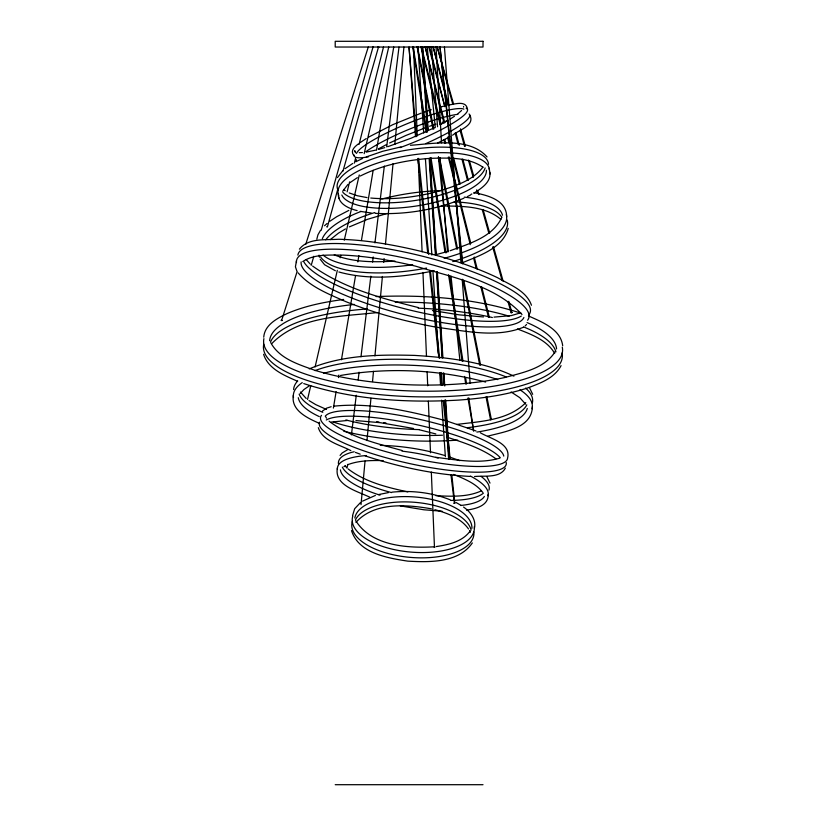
<?xml version="1.0" encoding="UTF-8"?>
<svg xmlns="http://www.w3.org/2000/svg" width="826" height="826" viewBox="0 0 826 826"><rect width="100%" height="100%" fill="white"/><g stroke="black" fill="none" stroke-linecap="round" stroke-linejoin="round"><path stroke-width="1.24" d="M489.818 172.366C491.284 182.278 481 188.658 473.783 193.212M293.354 395.293C290.752 410.759 308.243 418.421 319.724 423.511M532.367 406.547C532.15 428.24 503.953 431.771 487.805 436.169M474.382 528.475C476.499 519.699 470.417 511.748 463.562 507.071M361.024 504.645L365.04 461.042M366.971 440.537L370.957 398.235M372.526 381.571L373.486 371.318M374.932 355.934L382.417 276.462M383.739 262.369L384.1 258.517M385.432 244.424L393.031 163.672M394.838 144.447L403.924 47.01M352.557 515.569L354.695 508.692L360.528 502.528M263.742 337.194C264.599 324.897 277.206 318.32 287.045 313.601C304.99 305.826 324.37 302.048 343.657 299.435M346.961 468.166L347.808 464.357M351.411 434.91L356.274 395.231M358.154 379.867L359.093 372.185M360.972 356.822L370.853 276.173M372.578 262.09L373.207 256.969M374.932 242.896L384.338 166.078M386.682 146.883L398.999 47.061M462.343 263.711L439.979 46.741L454.496 180.749M440.434 46.834L439.587 46.906M333.384 408.096L336.12 391.586M338.464 377.596L338.887 375.056M341.448 359.795L355.5 275.884M357.834 261.904L358.897 255.544M361.458 240.283L373.166 170.352M376.573 150.012L393.734 46.989M316.823 239.189L317.938 234.811L320.529 230.309M508.238 228.42C502.621 248.512 479.059 255.709 461.827 262.988M337.411 467.96C333.931 485.461 357.741 491.325 369.718 497.159M488.218 494.371C488.641 505.873 475.446 508.878 466.525 510.127M307.52 399.474L310.772 385.721M315.109 366.909L337.328 270.319M340.219 257.774L340.797 255.265M344.256 240.211L359.269 174.978M364.173 153.657L388.747 46.999M505.347 468.156C499.885 478.471 484.356 475.466 474.537 476.53M296.482 260.758L295.419 266.808L296.761 270.752M349.615 181.875L347.106 191.849M354.333 163.145L355.593 158.148M359.062 144.416L383.522 46.979M311.33 264.94L313.808 256.277M321.211 230.278L373.042 46.906M337.999 188.431L327.364 226.995L326.662 226.809M342.976 171.065L378.514 47.03M281.614 320.447L297.164 271.403M305.713 244.434L368.272 47.041M501.867 217.166C492.988 237.114 468.962 243.794 450.087 250.743M443.923 122.95L425.163 46.917L444.739 122.775M425.555 46.968L424.812 47.154M459.318 183.868L460.134 183.692L459.328 183.899L452.72 157.766M440.175 124.643L420.95 46.989M420.795 47.154L421.25 46.906M488.455 317.205L489.271 317.019L488.476 317.225L480.938 287.19M452.772 104.21L437.191 46.937L453.567 104.014M437.594 46.927L436.809 47.154M511.118 312.724L511.903 312.507L511.118 312.724L507.98 301.531M428.777 47.144L429.582 46.927L444.842 106.544L428.766 47.123L429.582 46.927M444.45 106.575L445.245 106.358M337.483 177.59L342.935 170.497M342.697 191.229L347.932 184.415M555.578 350.988C545.222 368.448 522.744 372.588 504.645 377.565C474.64 384.028 443.779 385.67 413.155 384.926C380.043 383.801 346.744 380.001 314.943 370.337C298.888 364.534 279.57 358.856 270.845 342.842M561.071 365.629C554.638 378.091 540.256 383.243 527.907 387.869C505.626 395.179 482.219 398.339 458.905 400.083C406.867 403.067 353.569 399.898 303.761 383.584M472.348 542.94C458.502 562.971 429.634 562.351 407.817 561.143C387.373 558.015 358.608 553.244 351.504 530.581M299.404 249.173C308.243 237.754 325.589 240.159 338.433 239.261C365.66 239.87 392.629 244.62 419.071 250.877C445.957 257.495 472.555 265.817 497.603 277.732C509.869 284.774 526.472 290.762 531.459 305.259M448.033 105.697L433.185 46.948L448.848 105.501M433.588 46.927L432.793 47.144M471.873 194.007L471.202 194.203M432.979 129.176L417.151 46.948L418.379 46.999L417.543 47.072L433.815 129.021M491.356 419.432L490.53 419.577L491.356 419.432L486.855 396.707M482.942 167.12C471.832 181.606 452.865 186.79 436.159 191.869C414.879 197.29 392.691 199.985 370.76 198.034M355.934 522.373C374.343 501.867 406.65 504.51 431.43 508.826M470.221 530.932C462.591 541.711 448.446 544.757 436.149 546.585M340.085 455.425L342.15 452.978L347.354 449.871M271.837 343.533C298.558 316.244 341.551 316.492 377.152 312.6M300.21 393.506L303.947 389.521L309.399 385.794M525.79 402.634C508.104 420.589 480.154 421.405 456.602 424.461M413.506 52.172L412.701 47.092L413.558 47.061M413.176 47.061L421.353 96.559M525.16 325.95L526.544 324.484M322.47 411.028L326.631 408.147L331.164 406.722M461.558 110.498L457.862 113.802M324.556 225.746L327.086 223.474M330.266 239.633L338.495 233.118L345.495 228.916M421.497 46.999L440.991 124.458M358.329 143.961C354.726 146.625 349.708 151.024 354.065 155.711M345 168.71L352.743 163.455M349.914 182.701L357.348 177.662M302.76 261.532C314.592 253.706 329.884 255.203 343.42 255.11C367.725 256.225 391.782 260.489 415.416 266.106C451.946 277.206 495.28 285.197 522.011 314.53M360.033 142.691L366.248 138.551M329.946 221.203L336.626 216.753L348.82 210.403M454.424 116.301L450.263 119.006M417.491 47.01L416.769 47.134M343.884 466.711L345.557 465.709M362.531 501.145L375.376 495.445M368.664 137.085L392.856 124.643L421.074 113.183M447.94 120.41L440.093 124.809M452.596 135.216C458.544 130.095 475.518 125.5 469.767 115.082M378.38 148.938L386.63 144.488M449.86 136.734L437.666 143.001M422.396 47.092L428.198 130.456M449.096 459.246L449.034 459.111M523.323 327.292C495.941 338.288 465.079 330.885 436.84 327.292M453.959 503.282L454.806 503.189L451.843 474.991M415.509 136.682L409.025 46.999L416.356 136.61M413.496 46.937L417.254 135.908M355.81 161.762L362.593 158.478M360.291 176.031C382.139 165.004 406.609 160.048 430.873 158.313C448.322 157.921 467.939 156.909 482.983 167.224M467.433 196.567L470.717 194.905M389.614 142.97L405.793 135.495L426.216 127.441M434.228 127.823L411.234 138.149L387.848 146.656M349.398 226.882L367.394 219.355L387.208 213.459M481.104 490.995C467.031 497.304 451.006 496.405 435.973 495.693M309.265 368.892C342.336 354.86 379.32 354.468 414.673 355.407C448.394 357.503 483.034 361.592 513.917 376.14M463.933 198.188C436.066 209.876 405.401 214.884 375.252 213.356M520.173 312.971L511.191 315.615L493.989 317.112M366.29 156.919L382.706 151.282L400.982 146.914M347.488 464.79C358.814 460.423 371.246 460.371 383.223 460.598M499.854 458.131C479.008 464.253 456.757 459.896 435.663 457.294M424.533 111.975L431.265 109.744M429.53 126.275L435.994 124.137M384.74 147.627L378.824 149.32M442.116 122.279L447.806 120.741M440.661 106.967L443.562 106.203M381.612 199.066C401.064 194.038 421.105 191.136 441.198 190.641M436.768 254.439L447.506 251.538L440.021 157.642M432.349 46.659L431.75 46.69M376.036 150.053L366.3 152.098M378.432 494.588L388.416 492.606M434.3 270.763C403.098 277.092 369.986 280.613 338.877 271.981M331.35 422.065L347.581 420.455M448.952 104.954C455.023 104.2 466.494 99.925 467.526 109.621M340.519 375.479C388.54 367.178 438.554 369.532 485.636 382.046M333.941 406.165C371.617 402.272 409.386 411.131 445.617 420.651M410.46 145.293C434.362 143.652 469.106 136.817 487.041 156.919M454.403 503.189L450.996 475.074M413.289 47.01L412.752 47.113M434.146 547.235L434.899 547.225M444.429 46.927L460.939 262.678M391.958 492.162C411.606 490.21 431.853 492.502 450.232 499.833M454.248 503.271L454.796 503.179M457.718 440.124C419.618 442.798 380.951 440.341 343.802 431.265M394.973 261.078C374.674 262.317 353.425 262.492 334.241 254.862M362.418 152.573L359.258 152.665M376.109 296.565C424.832 294.696 474.527 298.083 521.134 313.23M441.156 205.963C461.29 206.221 484.655 205.54 500.886 219.355M335.211 784.7L483.014 784.7M422.767 46.979L421.962 47.072L427.424 131.799M427.135 46.937L426.361 47.072L427.207 46.979L435.302 127.638M431.482 47.03L430.769 47.061L431.626 46.989L437.553 126.77M435.901 46.927L435.188 47.061L436.045 46.999L441.538 142.826M380.29 445.39C402.014 445.792 423.645 449.375 444.491 455.425M422.716 46.968L427.775 130.487M442.086 511.211L423.924 509.787L400.331 505.884M355.944 420.568L380.394 422.705L413.568 428.488M470.056 476.416C434.383 474.599 399.113 467.01 365.216 455.9M483.447 316.957L459.328 314.871L432.442 310.535M378.101 46.906L378.897 47.144L378.194 46.948M383.574 422.633L385.907 422.902M371.256 213.025L360.363 211.373M376.677 421.714L378.969 422.024M367.085 197.6L357.193 195.71L349.253 192.954M435.643 327.065C405.101 321.448 374.983 313.25 346.115 301.758C329.13 294.273 310.607 287.2 298.124 272.859M473.99 192.716C487.154 195.101 506.524 199.995 506.679 216.619M407.868 491.914C387.095 487.381 365.371 482.116 348.18 468.972M418.472 307.592C381.788 298.423 343.781 288.357 312.62 266.055M419.195 429.747L435.839 433.929M402.045 450.49C376.935 443.51 350.162 437.326 329.109 421.177M434.868 509.663C447.31 513.142 460.753 518.036 468.538 528.981M373.352 46.968L373.022 46.927M311.268 264.888L310.979 264.857M357.131 210.609C348.933 208.524 338.133 204.125 338.268 194.017M446.721 420.981L476.003 430.955M446.494 437.006C463.592 442.571 481.259 448.115 495.941 458.833M448.786 456.737L459.824 460.65M355.417 452.4L360.219 454.166M517.427 328.965C531.108 334.334 546.998 339.961 554.68 353.435M453.608 474.434L455.456 475.146M326.487 409.438L315.79 404.657L308.996 400.579M456.375 475.497C465.885 479.607 476.23 483.85 482.704 492.337M350.844 450.614C339.682 444.708 322.532 441.053 318.33 427.682M528.444 315.914C541.846 321.975 560.596 329.037 562.702 345.743M297.556 381.271C284.567 375.51 268.243 369.108 263.587 354.282M335.377 270.763L324.608 264.743L320.178 259.209M480.34 432.752C489.942 438.544 511.366 443.232 507.567 458.172A95.713 20.154 12.5 0 1 406.392 456.861A95.713 20.154 12.5 0 1 321.51 415.313M456.076 502.528L461.249 505.491M511.108 391.989L519.791 397.667L525.584 404.12M343.544 189.443L345.185 190.692M306.209 398.473L300.416 392.03M310.049 263.835L306.167 259.56M355.356 151.726L354.653 150.693L355.5 152.748M345.092 465.885L346.497 467.423M487.03 476.974L490.004 483.096M529.425 387.559L532.698 394.322M325.733 416.81L326.507 418.204M469.509 530.684L470.262 532.409M355.892 520.896C371.803 546.12 407.394 548.33 434.445 546.802L431.327 472.09M460.516 128.835L465.379 146.202M469.54 161.101L473.711 175.99M477.872 190.878L478.915 194.606M483.086 209.494L489.684 233.077M493.504 246.726L503.22 281.48M508.775 301.335L511.903 312.507M460.061 130.281L464.573 146.409M468.394 160.058L473.257 177.435M476.726 189.846L477.769 193.563M482.281 209.701L488.878 233.283M492.699 246.933L502.074 280.437M455.983 132.924L459.235 145.386M462.808 159.088L468.321 180.274M455.178 133.12L458.1 144.333M461.992 159.284L467.516 180.471M448.188 136.445L450.077 143.91M453.536 157.58L460.134 183.692M447.692 137.87L448.952 142.846M444.76 139.47L445.699 143.218M449.148 156.971L452.906 171.973M454.785 179.479L470.779 243.247M474.227 257L477.356 269.503M481.754 287.014L489.271 317.019M443.944 139.646L444.884 143.394M448.332 157.146L453.97 179.655M454.599 182.164L470.273 244.682M473.721 258.435L476.23 268.44M439.814 159.325L457.583 248.977M463.84 280.541L480.598 365.133M438.492 156.95L456.747 249.122M462.756 279.425L479.772 365.288M486.018 396.852L490.53 419.577M319.053 255.151L319.425 257.216M489.147 168.205L490.076 173.987M338.681 196.567L338.939 198.188M421.745 99.11L426.949 132.17M430.955 157.601L445.968 252.973M449.571 275.863L462.973 361.065M465.575 377.596L466.576 383.956M468.786 397.936L473.659 431.12L467.939 398.06M413.909 54.722L426.113 132.284M430.119 157.725L444.925 251.816M448.528 274.707L462.137 361.179M464.542 376.439L465.74 384.069M438.41 157.064L448.425 251.754M450.996 276.07L459.917 360.518M454.765 183.3L455.167 187.13M454.744 187.182L462.777 263.67M418.648 158.396L428.725 254.532M430.47 271.196L436.252 326.311M436.52 328.872L439.618 358.35M441.094 372.454L442.437 385.267M444.047 400.651L446.205 421.157M446.474 423.717L447.011 428.849M447.279 431.409L450.098 458.327M417.791 158.468L418.328 163.6M418.596 166.16L419.267 172.572M419.536 175.133L427.744 253.324M429.623 271.269L438.224 353.301M440.237 372.526L441.59 385.35M443.201 400.734L448.043 446.876M448.446 450.717L448.983 455.849M462.209 279.312L470.128 382.954M417.946 47.03L423.707 133.069M425.421 158.757L431.864 255.069M432.896 270.484L438.74 357.803M439.773 373.218L440.547 384.771M441.58 400.187L445.359 456.685M430.026 158.706L436.262 254.997M437.346 271.692L442.922 357.72M443.923 373.125L444.749 385.969M445.668 400.083L449.489 459.153M429.603 158.737L435.839 255.028M436.923 271.723L442.488 357.751M443.49 373.156L444.243 384.709M445.235 400.114L449.065 459.184M429.169 158.768L435.416 255.058M436.489 271.754L442.065 357.782M443.066 373.187L443.81 384.74M444.811 400.145L448.632 459.215M463.572 106.451L463.592 107.101M418.224 159.088L422.107 251.837M422.964 272.446L426.474 356.171M427.114 371.628L427.713 385.794M428.353 401.25L430.511 452.772M293.509 397.533A119.636 35.559 2.7 0 1 302.244 382.614M323.606 373.352A119.636 35.559 2.7 0 1 497.779 379.599M519.946 389.81A119.636 35.559 2.7 0 1 532.047 408.767M293.633 389.593A119.636 35.559 2.7 0 1 297.721 380.931M315.047 370.595A119.636 35.559 2.7 0 1 506.07 376.904M525.615 388.106A119.636 35.559 2.7 0 1 532.326 403.067M527.277 408.457A114.845 34.134 2.7 0 1 476.891 432.081M442.478 435.23A114.845 34.134 2.7 0 1 333.394 422.086M319.301 416.603A114.845 34.134 2.7 0 1 308.511 410.563L305.723 408.457A114.845 34.134 2.7 0 1 298.289 397.678M526.792 404.854A114.845 34.134 2.7 0 1 467.279 427.713M419.061 429.603A114.845 34.134 2.7 0 1 345.826 419.949M322.801 412.329A114.845 34.134 2.7 0 1 308.79 404.854L306.002 402.758A114.845 34.134 2.7 0 1 299.157 394.136M469.044 114.009A61.258 10.067 -22.4 0 1 425.844 143.6M356.316 161.173A61.258 10.067 -22.4 0 1 356.481 159.738M467.279 109.042A61.258 10.067 -22.4 0 1 400.001 147.637M368.499 156.785A61.258 10.067 -22.4 0 1 354.044 155.04M466.101 108.165A61.258 10.067 -22.4 0 1 466.804 108.557M365.928 151.674A58.801 9.664 -22.4 0 1 457.883 114.318M356.502 153.419A58.801 9.664 -22.4 0 1 359.382 149.713L360.621 148.608A58.801 9.664 -22.4 0 1 415.509 120.4A58.801 9.664 -22.4 0 1 463.892 109.146M338.825 195.586A76.57 26.05 -9.1 0 1 407.27 155.773A76.57 26.05 -9.1 0 1 489.405 169.815M337.937 190.032A76.57 26.05 -9.1 0 1 406.371 150.218A76.57 26.05 -9.1 0 1 488.517 164.26M486.38 170.27A73.504 25.007 -9.1 0 1 431.151 203.196A73.504 25.007 -9.1 0 1 348.655 201.585L346.744 200.408A73.504 25.007 -9.1 0 1 341.819 195.008M485.12 167.936A73.504 25.007 -9.1 0 1 425.793 198.601A73.504 25.007 -9.1 0 1 347.767 196.03L345.857 194.853A73.504 25.007 -9.1 0 1 342.842 192.282M507.195 220.088A95.713 33.391 -9.2 0 1 452.741 261.605M426.619 268.068A95.713 33.391 -9.2 0 1 320.622 256.989M506.297 214.554A95.713 33.391 -9.2 0 1 461.29 252.932M460.268 253.303A95.713 33.391 -9.2 0 1 444.151 258.28M412.69 264.723A95.713 33.391 -9.2 0 1 323.049 255.058M325.733 239.85A91.882 32.059 -9.2 0 1 327.488 237.671L329.595 235.482A91.882 32.059 -9.2 0 1 374.798 212.55M454.217 201.864A91.882 32.059 -9.2 0 1 501.64 216.98M322.346 238.642A91.882 32.059 -9.2 0 1 326.6 232.137L328.696 229.948A91.882 32.059 -9.2 0 1 361.014 211.446M464.315 197.135A91.882 32.059 -9.2 0 1 502.528 215.214M337.421 469.395A76.57 22.385 10.3 0 1 366.517 455.549M470.386 476.044A76.57 22.385 10.3 0 1 487.929 495.745M338.443 463.768A76.57 22.385 10.3 0 1 354.189 451.739M401.963 451.13A76.57 22.385 10.3 0 1 438.203 458.079M481.021 476.354A76.57 22.385 10.3 0 1 488.951 490.117M484.356 496.426A73.504 21.486 10.3 0 1 460.763 505.46M380.012 495.166A73.504 21.486 10.3 0 1 346.383 478.822L344.71 477.273A73.504 21.486 10.3 0 1 340.436 469.86M483.406 493.143A73.504 21.486 10.3 0 1 450.769 500.422M391.534 492.585A73.504 21.486 10.3 0 1 347.405 473.195L345.733 471.646A73.504 21.486 10.3 0 1 342.325 467.103M296.472 262.575A119.636 28.218 13.9 0 1 420.269 261.656A119.636 28.218 13.9 0 1 527.587 320.251M297.887 255.11A119.636 28.218 13.9 0 1 425.318 256.938A119.636 28.218 13.9 0 1 528.991 314.613M523.89 317.473A114.845 27.093 13.9 0 1 429.985 320.405A114.845 27.093 13.9 0 1 310.173 275.936L307.602 273.705A114.845 27.093 13.9 0 1 301.139 261.883M521.309 316.048A114.845 27.093 13.9 0 1 420.93 312.61A114.845 27.093 13.9 0 1 311.567 270.288L308.996 268.058A114.845 27.093 13.9 0 1 303.813 261.77M562.103 352.867A149.547 45.244 1.8 0 1 412.845 396.707A149.547 45.244 1.8 0 1 263.731 344.328M562.279 347.168A149.547 45.244 1.8 0 1 413.021 391.008A149.547 45.244 1.8 0 1 263.907 338.629M270.556 341.923A143.559 43.437 1.8 0 1 279.508 331.629L283.101 329.223A143.559 43.437 1.8 0 1 367.405 308.934M418.121 308.16A143.559 43.437 1.8 0 1 492.379 317.525M523.519 326.91A143.559 43.437 1.8 0 1 555.908 351.897M269.627 340.725A143.559 43.437 1.8 0 1 279.694 325.929L283.277 323.524A143.559 43.437 1.8 0 1 354.385 304.412M395.169 302.12A143.559 43.437 1.8 0 1 509.157 316.203M527.06 322.584A143.559 43.437 1.8 0 1 556.559 348.944M473.866 531.985A61.258 28.198 4.8 0 1 410.068 557.364A61.258 28.198 4.8 0 1 352.372 521.33M474.31 526.699A61.258 28.198 4.8 0 1 410.522 552.067A61.258 28.198 4.8 0 1 352.816 516.033M355.417 520.008A58.801 27.072 4.8 0 1 358.639 515.341L360.157 513.886A58.801 27.072 4.8 0 1 422.85 503.22A58.801 27.072 4.8 0 1 471.13 530.158M354.839 518.026A58.801 27.072 4.8 0 1 359.093 510.045L360.601 508.589A58.801 27.072 4.8 0 1 426.897 498.512A58.801 27.072 4.8 0 1 471.935 528.299M506.235 462.56A95.713 20.154 12.5 0 1 410.997 463.871A95.713 20.154 12.5 0 1 319.579 422.169M326.27 419.99A91.882 19.349 12.5 0 1 329.966 418.421L332.3 417.78A91.882 19.349 12.5 0 1 422.953 426.123A91.882 19.349 12.5 0 1 500.164 457.625M325.217 416.221A91.882 19.349 12.5 0 1 331.236 412.711L333.57 412.081A91.882 19.349 12.5 0 1 432.576 422.489A91.882 19.349 12.5 0 1 503.757 456.097M447.083 251.548L447.929 251.507L447.124 251.517M469.705 382.965L470.552 382.923L469.705 382.965M483.014 41.3L335.211 41.3L335.222 47.03L483.014 47.03L483.014 41.3M281.253 320.323L282.007 320.571L281.253 320.323"/></g></svg>
